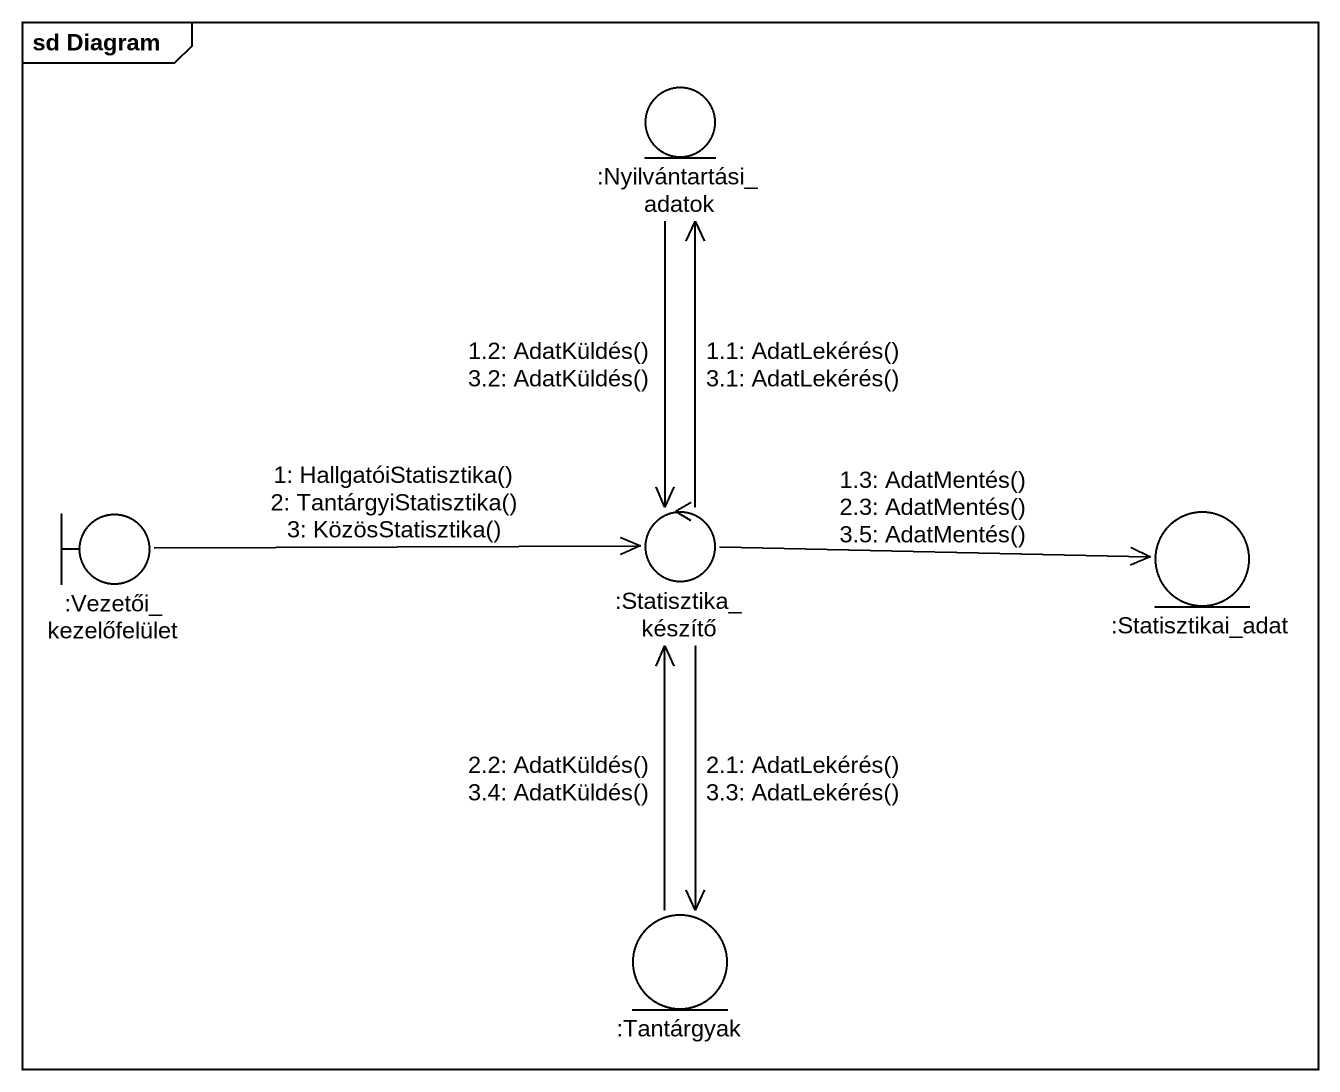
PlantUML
@startuml
mainframe sd Diagram
entity ":Nyilvántartási_adatok" as Nyilvántartási_adatok
boundary ":Vezetői_kezelőfelület" as Vezetői_kezelőfelület
control ":Statisztika_készítő" as Statisztika_készítő
entity ":Statisztikai_adat" as Statisztikai_adat
entity ":Tantárgyak" as Tantárgyak
Vezetői_kezelőfelület -right-> Statisztika_készítő : 1: HallgatóiStatisztika()\n2: TantárgyiStatisztika()\n3: KözösStatisztika()
Statisztika_készítő -up-> Nyilvántartási_adatok : 1.1: AdatLekérés()\n3.1: AdatLekérés()
Nyilvántartási_adatok --> Statisztika_készítő : 1.2: AdatKüldés()\n3.2: AdatKüldés()
Statisztika_készítő -right-> Statisztikai_adat : 1.3: AdatMentés()\n2.3: AdatMentés()\n3.5: AdatMentés()
Statisztika_készítő --> Tantárgyak : 2.1: AdatLekérés()\n3.3: AdatLekérés()
Tantárgyak -up-> Statisztika_készítő : 2.2: AdatKüldés()\n3.4: AdatKüldés()
@enduml
